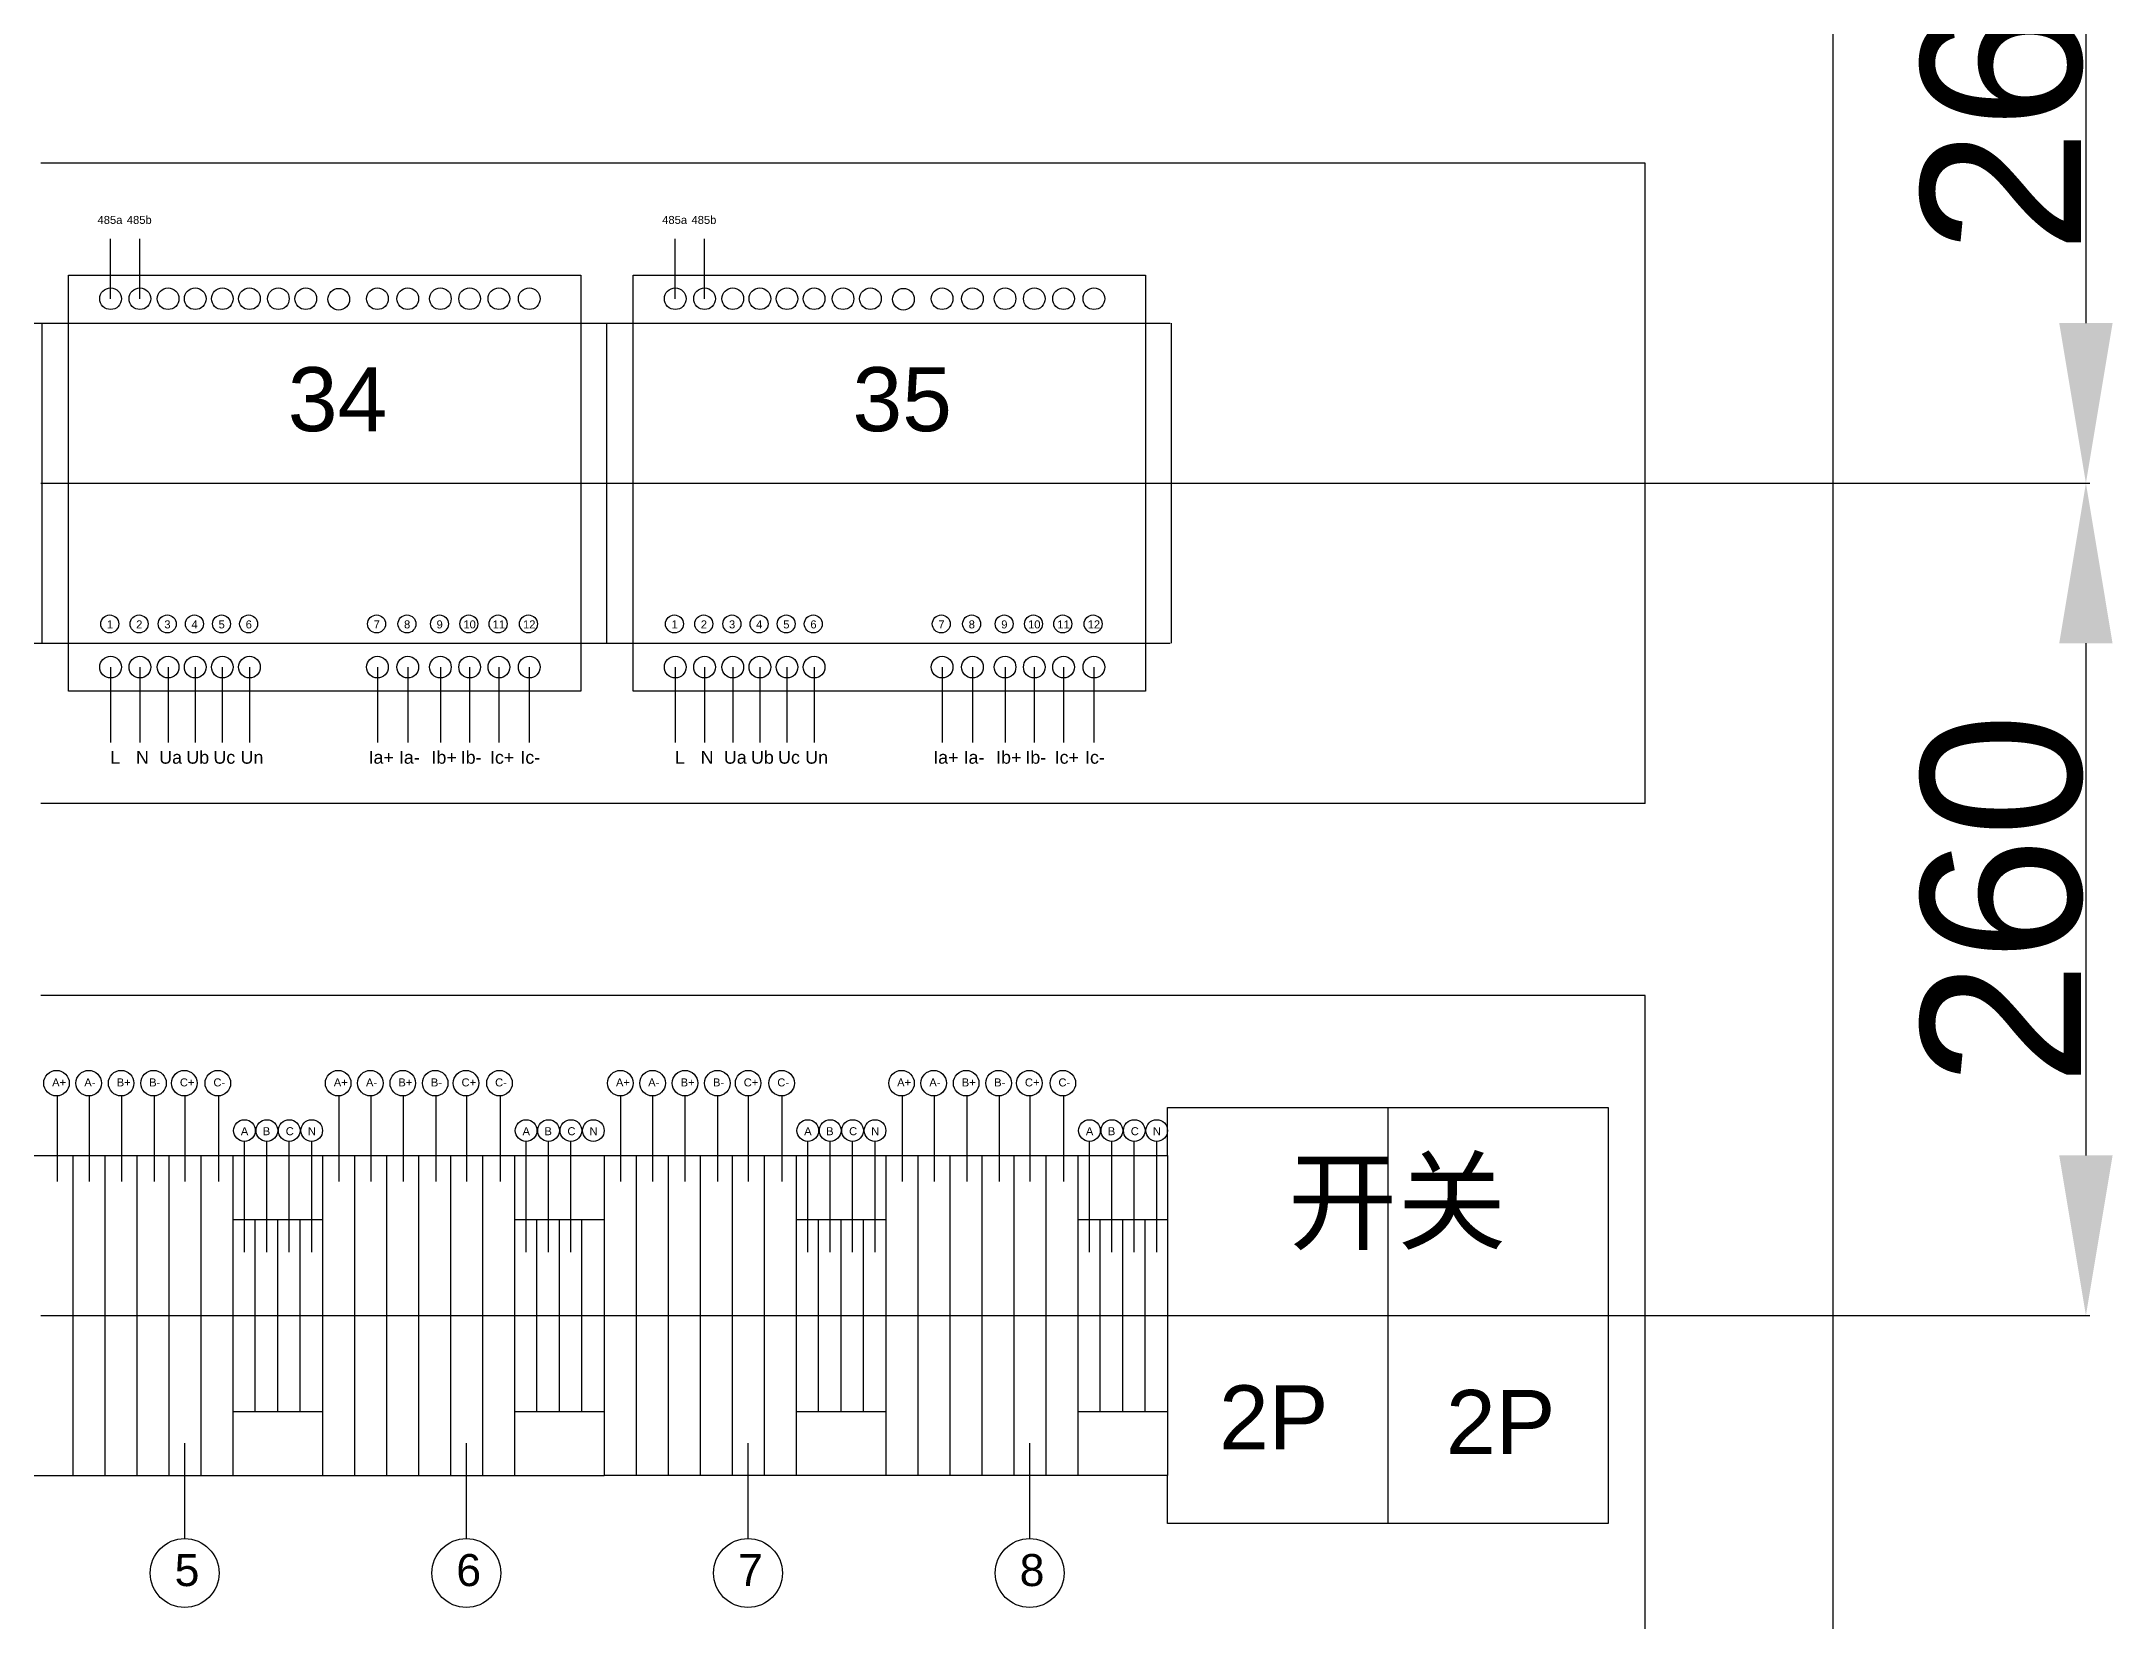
# Model space of a CAD drawing. Header units: millimetres. Extents: x 4250 to 10506, y 600 to 2800.
# Drawn here: x 7448 to 8095, y 1094 to 1588 of the extents above; entities that cross this region are included whole.
import ezdxf

# ---------------------------------------------------------------- set-up
doc = ezdxf.new("R2010")
doc.units = ezdxf.units.MM
doc.styles.get("Standard").update_dxf_attribs({"font": 'arial.ttf'})
doc.dimstyles.new('ISO-25', dxfattribs={"dimtxt": 2.5, "dimasz": 2.5, "dimexe": 1.25, "dimexo": 0.625, "dimtad": 1, "dimtxsty": 'Standard', "dimcen": 2.5, "dimadec": 0, "dimazin": 0, "dimtfac": 1, "dimtmove": 0, "dimatfit": 3, "dimfxl": 1, "dimarcsym": 0})

# ---------------------------------------------------------------- blocks, each defined once
blk = doc.blocks.new('*D15')
at = {"color": 0, "lineweight": -2, "transparency": 16777216}
for p, q in [((7947.77, 1709.81), (8087.98, 1709.81)), ((8086.73, 1659.81), (8086.73, 1499.81)), ((7947.77, 1449.81), (8087.98, 1449.81))]:
    blk.add_line(p, q, dxfattribs=at)
at = {"color": 0, "transparency": 16777216}
for points in [[(8078.4, 1659.81), (8095.06, 1659.81), (8086.73, 1709.81)], [(8078.4, 1499.81), (8095.06, 1499.81), (8086.73, 1449.81)]]:
    blk.add_solid(points, dxfattribs=at)
at = {"layer": 'Defpoints', "color": 0, "transparency": 16777216}
for p in [(7947.14, 1709.81), (7947.14, 1449.81), (8086.73, 1449.81)]:
    blk.add_point(p, dxfattribs=at)
at = {"color": 0, "transparency": 16777216, "insert": (8060.58, 1579.81), "char_height": 50, "attachment_point": 5, "rotation": 90}
blk.add_mtext('260', dxfattribs=at)
blk = doc.blocks.new('*D16')
at = {"color": 0, "lineweight": -2, "transparency": 16777216}
for p, q in [((7947.77, 1449.81), (8087.98, 1449.81)), ((8086.73, 1399.81), (8086.73, 1239.81)), ((7947.77, 1189.81), (8087.98, 1189.81))]:
    blk.add_line(p, q, dxfattribs=at)
at = {"color": 0, "transparency": 16777216}
for points in [[(8078.4, 1399.81), (8095.06, 1399.81), (8086.73, 1449.81)], [(8078.4, 1239.81), (8095.06, 1239.81), (8086.73, 1189.81)]]:
    blk.add_solid(points, dxfattribs=at)
at = {"layer": 'Defpoints', "color": 0, "transparency": 16777216}
for p in [(7947.14, 1449.81), (7947.14, 1189.81), (8086.73, 1189.81)]:
    blk.add_point(p, dxfattribs=at)
at = {"color": 0, "transparency": 16777216, "insert": (8060.58, 1319.81), "char_height": 50, "attachment_point": 5, "rotation": 90}
blk.add_mtext('260', dxfattribs=at)

msp = doc.modelspace()

# ---------------------------------------------------------------- linework, layer by layer
for p, q in [((8007.77, 599.808), (8007.77, 2799.808)), ((7949, 1549.808), (7447.77, 1549.808)), ((7949, 1349.808), (7949, 1549.808)), ((7469.616, 1507.452), (7469.616, 1526.142)), ((7478.765, 1507.452), (7478.765, 1526.142)), ((7646.028, 1507.452), (7646.028, 1526.142)), ((7655.177, 1507.452), (7655.177, 1526.142)), ((7456.507, 1384.808), (7456.507, 1514.808)), ((7456.507, 1514.808), (7616.507, 1514.808)), ((7616.507, 1514.808), (7616.507, 1384.808)), ((7632.918, 1384.808), (7632.918, 1514.808)), ((7632.918, 1514.808), (7792.918, 1514.808)), ((7792.918, 1514.808), (7792.918, 1384.808)), ((6744.181, 1499.808), (7624.181, 1499.808)), ((6744.181, 1499.808), (7624.181, 1499.808)), ((6920.593, 1499.808), (7800.593, 1499.808)), ((6920.593, 1499.808), (7800.593, 1499.808)), ((7448.181, 1399.808), (7448.181, 1499.808)), ((7624.593, 1399.808), (7624.593, 1499.808)), ((7801.004, 1399.808), (7801.004, 1499.808)), ((7447.77, 1449.808), (7949, 1449.808)), ((6744.181, 1399.808), (7624.181, 1399.808)), ((6744.181, 1399.808), (7624.181, 1399.808)), ((6920.593, 1399.808), (7800.593, 1399.808)), ((6920.593, 1399.808), (7800.593, 1399.808)), ((7469.616, 1392.362), (7469.616, 1368.782)), ((7478.765, 1392.362), (7478.765, 1368.782)), ((7487.576, 1392.362), (7487.576, 1368.782)), ((7496.047, 1392.362), (7496.047, 1368.782)), ((7504.519, 1392.362), (7504.519, 1368.782)), ((7512.99, 1392.362), (7512.99, 1368.782)), ((7552.976, 1392.362), (7552.976, 1368.782)), ((7562.464, 1392.362), (7562.464, 1368.782)), ((7572.629, 1392.362), (7572.629, 1368.782)), ((7581.779, 1392.362), (7581.779, 1368.782)), ((7590.928, 1392.362), (7590.928, 1368.782)), ((7600.416, 1392.362), (7600.416, 1368.782)), ((7646.028, 1392.362), (7646.028, 1368.782)), ((7655.177, 1392.362), (7655.177, 1368.782)), ((7663.987, 1392.362), (7663.987, 1368.782)), ((7672.459, 1392.362), (7672.459, 1368.782)), ((7680.93, 1392.362), (7680.93, 1368.782)), ((7689.402, 1392.362), (7689.402, 1368.782)), ((7729.387, 1392.362), (7729.387, 1368.782)), ((7738.875, 1392.362), (7738.875, 1368.782)), ((7749.041, 1392.362), (7749.041, 1368.782)), ((7758.19, 1392.362), (7758.19, 1368.782)), ((7767.339, 1392.362), (7767.339, 1368.782)), ((7776.827, 1392.362), (7776.827, 1368.782)), ((7616.507, 1384.808), (7456.507, 1384.808)), ((7792.918, 1384.808), (7632.918, 1384.808)), ((7949, 1349.808), (7447.77, 1349.808)), ((7949, 1289.808), (7447.77, 1289.808)), ((7949, 1089.808), (7949, 1289.808)), ((7452.873, 1258.41), (7452.873, 1231.652)), ((7462.933, 1258.41), (7462.933, 1231.652)), ((7473.062, 1258.41), (7473.062, 1231.652)), ((7483.191, 1258.41), (7483.191, 1231.652)), ((7492.793, 1258.41), (7492.793, 1231.652)), ((7503.273, 1258.41), (7503.273, 1231.652)), ((7540.873, 1258.41), (7540.873, 1231.652)), ((7550.933, 1258.41), (7550.933, 1231.652)), ((7561.062, 1258.41), (7561.062, 1231.652)), ((7571.191, 1258.41), (7571.191, 1231.652)), ((7580.793, 1258.41), (7580.793, 1231.652)), ((7591.273, 1258.41), (7591.273, 1231.652)), ((7628.873, 1258.41), (7628.873, 1231.652)), ((7638.933, 1258.41), (7638.933, 1231.652)), ((7649.062, 1258.41), (7649.062, 1231.652)), ((7659.191, 1258.41), (7659.191, 1231.652)), ((7668.793, 1258.41), (7668.793, 1231.652)), ((7679.273, 1258.41), (7679.273, 1231.652)), ((7716.873, 1258.41), (7716.873, 1231.652)), ((7726.933, 1258.41), (7726.933, 1231.652)), ((7737.062, 1258.41), (7737.062, 1231.652)), ((7747.191, 1258.41), (7747.191, 1231.652)), ((7756.793, 1258.41), (7756.793, 1231.652)), ((7767.273, 1258.41), (7767.273, 1231.652)), ((7457.77, 1239.808), (7457.77, 1139.808)), ((7467.77, 1239.808), (7467.77, 1139.808)), ((7477.77, 1239.808), (7477.77, 1139.808)), ((7487.77, 1239.808), (7487.77, 1139.808)), ((7497.77, 1239.808), (7497.77, 1139.808)), ((7507.77, 1239.808), (7507.77, 1139.808)), ((7545.77, 1239.808), (7545.77, 1139.808)), ((7555.77, 1239.808), (7555.77, 1139.808)), ((7565.77, 1239.808), (7565.77, 1139.808)), ((7575.77, 1239.808), (7575.77, 1139.808)), ((7585.77, 1239.808), (7585.77, 1139.808)), ((7595.77, 1239.808), (7595.77, 1139.808)), ((7633.77, 1239.808), (7633.77, 1139.808)), ((7643.77, 1239.808), (7643.77, 1139.808)), ((7653.77, 1239.808), (7653.77, 1139.808)), ((7663.77, 1239.808), (7663.77, 1139.808)), ((7673.77, 1239.808), (7673.77, 1139.808)), ((7683.77, 1239.808), (7683.77, 1139.808)), ((7721.77, 1239.808), (7721.77, 1139.808)), ((7731.77, 1239.808), (7731.77, 1139.808)), ((7741.77, 1239.808), (7741.77, 1139.808)), ((7751.77, 1239.808), (7751.77, 1139.808)), ((7761.77, 1239.808), (7761.77, 1139.808)), ((7771.77, 1239.808), (7771.77, 1139.808)), ((7447.77, 1189.808), (7949, 1189.808))]:
    msp.add_line(p, q)
at = {"color": 1}
for p, q in [((7507.77, 1239.808), (7507.77, 1139.808)), ((7507.77, 1239.808), (7507.77, 1139.808)), ((7535.77, 1239.808), (7535.77, 1139.808)), ((7595.77, 1239.808), (7595.77, 1139.808)), ((7595.77, 1239.808), (7595.77, 1139.808)), ((7623.77, 1239.808), (7623.77, 1139.808)), ((7623.77, 1239.808), (7623.77, 1139.808)), ((7683.77, 1239.808), (7683.77, 1139.808)), ((7683.77, 1239.808), (7683.77, 1139.808)), ((7711.77, 1239.808), (7711.77, 1139.808)), ((7771.77, 1239.808), (7771.77, 1139.808)), ((7771.77, 1239.808), (7771.77, 1139.808)), ((7799.77, 1239.808), (7799.77, 1139.808))]:
    msp.add_line(p, q, dxfattribs=at)
for centre, radius in [((7469.616, 1507.452), 3.389), ((7478.765, 1507.452), 3.389), ((7487.576, 1507.452), 3.389), ((7496.047, 1507.452), 3.389), ((7504.519, 1507.452), 3.389), ((7512.99, 1507.452), 3.389), ((7522.021, 1507.452), 3.389), ((7530.599, 1507.452), 3.389), ((7540.892, 1507.28), 3.389), ((7552.976, 1507.452), 3.389), ((7562.464, 1507.452), 3.389), ((7572.629, 1507.452), 3.389), ((7581.779, 1507.452), 3.389), ((7590.928, 1507.452), 3.389), ((7600.416, 1507.452), 3.389), ((7646.028, 1507.452), 3.389), ((7655.177, 1507.452), 3.389), ((7663.987, 1507.452), 3.389), ((7672.459, 1507.452), 3.389), ((7680.93, 1507.452), 3.389), ((7689.402, 1507.452), 3.389), ((7698.433, 1507.452), 3.389), ((7707.01, 1507.452), 3.389), ((7717.303, 1507.28), 3.389), ((7729.387, 1507.452), 3.389), ((7738.875, 1507.452), 3.389), ((7749.041, 1507.452), 3.389), ((7758.19, 1507.452), 3.389), ((7767.339, 1507.452), 3.389), ((7776.827, 1507.452), 3.389), ((7469.359, 1405.846), 2.807), ((7478.508, 1405.846), 2.807), ((7487.318, 1405.846), 2.807), ((7495.79, 1405.846), 2.807), ((7504.261, 1405.846), 2.807), ((7512.733, 1405.846), 2.807), ((7552.718, 1405.846), 2.807), ((7562.206, 1405.846), 2.807), ((7572.372, 1405.846), 2.807), ((7581.521, 1405.846), 2.807), ((7590.67, 1405.846), 2.807), ((7600.158, 1405.846), 2.807), ((7645.77, 1405.846), 2.807), ((7654.919, 1405.846), 2.807), ((7663.73, 1405.846), 2.807), ((7672.201, 1405.846), 2.807), ((7680.673, 1405.846), 2.807), ((7689.144, 1405.846), 2.807), ((7729.13, 1405.846), 2.807), ((7738.618, 1405.846), 2.807), ((7748.783, 1405.846), 2.807), ((7757.933, 1405.846), 2.807), ((7767.082, 1405.846), 2.807), ((7776.57, 1405.846), 2.807), ((7469.616, 1392.362), 3.389), ((7478.765, 1392.362), 3.389), ((7487.576, 1392.362), 3.389), ((7496.047, 1392.362), 3.389), ((7504.519, 1392.362), 3.389), ((7512.99, 1392.362), 3.389), ((7552.976, 1392.362), 3.389), ((7562.464, 1392.362), 3.389), ((7572.629, 1392.362), 3.389), ((7581.779, 1392.362), 3.389), ((7590.928, 1392.362), 3.389), ((7600.416, 1392.362), 3.389), ((7646.028, 1392.362), 3.389), ((7655.177, 1392.362), 3.389), ((7663.987, 1392.362), 3.389), ((7672.459, 1392.362), 3.389), ((7680.93, 1392.362), 3.389), ((7689.402, 1392.362), 3.389), ((7729.387, 1392.362), 3.389), ((7738.875, 1392.362), 3.389), ((7749.041, 1392.362), 3.389), ((7758.19, 1392.362), 3.389), ((7767.339, 1392.362), 3.389), ((7776.827, 1392.362), 3.389), ((7452.712, 1262.401), 3.991), ((7462.772, 1262.401), 3.991), ((7472.901, 1262.401), 3.991), ((7483.03, 1262.401), 3.991), ((7492.632, 1262.401), 3.991), ((7503.112, 1262.401), 3.991), ((7540.712, 1262.401), 3.991), ((7550.772, 1262.401), 3.991), ((7560.901, 1262.401), 3.991), ((7571.03, 1262.401), 3.991), ((7580.632, 1262.401), 3.991), ((7591.112, 1262.401), 3.991), ((7628.873, 1262.401), 3.991), ((7638.933, 1262.401), 3.991), ((7649.062, 1262.401), 3.991), ((7659.191, 1262.401), 3.991), ((7668.793, 1262.401), 3.991), ((7679.273, 1262.401), 3.991), ((7716.712, 1262.398), 3.991), ((7726.772, 1262.398), 3.991), ((7736.901, 1262.398), 3.991), ((7747.03, 1262.398), 3.991), ((7756.632, 1262.398), 3.991), ((7767.112, 1262.398), 3.991)]:
    msp.add_circle(centre, radius)
at = {"layer": 'Defpoints'}
for p, q in [((7799.77, 1254.808), (7937.477, 1254.808)), ((7799.77, 1239.808), (7799.77, 1254.808)), ((7868.623, 1254.808), (7868.623, 1124.808)), ((7937.477, 1254.808), (7937.477, 1124.808)), ((7937.477, 1254.808), (7937.477, 1124.808)), ((7511.432, 1209.651), (7511.432, 1244.208)), ((7518.432, 1209.651), (7518.432, 1244.208)), ((7525.432, 1209.651), (7525.432, 1244.208)), ((7532.432, 1209.651), (7532.432, 1244.208)), ((7599.432, 1209.651), (7599.432, 1244.208)), ((7606.432, 1209.651), (7606.432, 1244.208)), ((7613.432, 1209.651), (7613.432, 1244.208)), ((7687.432, 1209.651), (7687.432, 1244.208)), ((7694.432, 1209.651), (7694.432, 1244.208)), ((7701.432, 1209.651), (7701.432, 1244.208)), ((7708.432, 1209.651), (7708.432, 1244.208)), ((7775.432, 1209.651), (7775.432, 1244.208)), ((7782.432, 1209.651), (7782.432, 1244.208)), ((7789.432, 1209.651), (7789.432, 1244.208)), ((7796.432, 1209.651), (7796.432, 1244.208)), ((7095.77, 1239.808), (7535.77, 1239.808)), ((7183.77, 1239.808), (7623.77, 1239.808)), ((7623.77, 1239.808), (7799.77, 1239.808)), ((7507.77, 1219.808), (7535.77, 1219.808)), ((7514.77, 1159.808), (7514.77, 1219.808)), ((7521.77, 1219.808), (7521.77, 1159.808)), ((7528.77, 1219.808), (7528.77, 1159.808)), ((7535.77, 1219.808), (7535.77, 1159.808)), ((7595.77, 1219.808), (7623.77, 1219.808)), ((7602.77, 1159.808), (7602.77, 1219.808)), ((7609.77, 1219.808), (7609.77, 1159.808)), ((7616.77, 1219.808), (7616.77, 1159.808)), ((7623.77, 1219.808), (7623.77, 1159.808)), ((7683.77, 1219.808), (7711.77, 1219.808)), ((7690.77, 1159.808), (7690.77, 1219.808)), ((7697.77, 1219.808), (7697.77, 1159.808)), ((7704.77, 1219.808), (7704.77, 1159.808)), ((7711.77, 1219.808), (7711.77, 1159.808)), ((7771.77, 1219.808), (7799.77, 1219.808)), ((7778.77, 1159.808), (7778.77, 1219.808)), ((7785.77, 1219.808), (7785.77, 1159.808)), ((7792.77, 1219.808), (7792.77, 1159.808)), ((7799.77, 1219.808), (7799.77, 1159.808)), ((7507.77, 1159.808), (7535.77, 1159.808)), ((7595.77, 1159.808), (7623.77, 1159.808)), ((7683.77, 1159.808), (7711.77, 1159.808)), ((7771.77, 1159.808), (7799.77, 1159.808)), ((7492.74, 1149.922), (7492.74, 1120.134)), ((7580.74, 1149.922), (7580.74, 1120.134)), ((7668.74, 1149.922), (7668.74, 1120.134)), ((7756.74, 1149.922), (7756.74, 1120.134)), ((7095.77, 1139.808), (7535.77, 1139.808)), ((7183.77, 1139.808), (7623.77, 1139.808)), ((7799.77, 1139.808), (7623.77, 1139.808)), ((7799.77, 1124.808), (7799.77, 1139.808)), ((7937.477, 1124.808), (7799.77, 1124.808))]:
    msp.add_line(p, q, dxfattribs=at)
for centre, radius in [((7511.432, 1247.596), 3.388), ((7518.432, 1247.596), 3.388), ((7525.432, 1247.596), 3.388), ((7532.432, 1247.596), 3.388), ((7599.432, 1247.596), 3.388), ((7606.432, 1247.596), 3.388), ((7613.432, 1247.596), 3.388), ((7620.432, 1247.596), 3.388), ((7687.432, 1247.596), 3.388), ((7694.432, 1247.596), 3.388), ((7701.432, 1247.596), 3.388), ((7708.432, 1247.596), 3.388), ((7775.432, 1247.596), 3.388), ((7782.432, 1247.596), 3.388), ((7789.432, 1247.596), 3.388), ((7796.432, 1247.596), 3.388), ((7492.74, 1109.382), 10.752), ((7580.74, 1109.382), 10.752), ((7668.74, 1109.382), 10.752), ((7756.74, 1109.382), 10.752)]:
    msp.add_circle(centre, radius, dxfattribs=at)

# ---------------------------------------------------------------- texts
at = {"attachment_point": 1}
for s, width, insert, char_height in [('485a', 6.08527, (7465.533, 1533.305), 2.5), ('485b', 6.08527, (7474.682, 1533.305), 2.5), ('485a', 6.08527, (7641.945, 1533.305), 2.5), ('485b', 6.08527, (7651.094, 1533.305), 2.5), ('34', 33.94934, (7524.978, 1486.051), 20), ('35', 33.94934, (7701.389, 1486.051), 20), ('1', 3.30507, (7468.44, 1406.954), 2.5), ('2', 3.30507, (7477.589, 1406.954), 2.5), ('3', 3.30507, (7486.4, 1406.954), 2.5), ('4', 3.30507, (7494.871, 1406.954), 2.5), ('5', 3.30507, (7503.343, 1406.954), 2.5), ('6', 3.30507, (7511.814, 1406.954), 2.5), ('7', 3.30507, (7551.799, 1406.954), 2.5), ('8', 3.30507, (7561.288, 1406.954), 2.5), ('9', 3.30507, (7571.453, 1406.954), 2.5), ('10', 3.30507, (7579.826, 1406.954), 2.5), ('11', 3.30507, (7588.975, 1406.954), 2.5), ('12', 3.30507, (7598.463, 1406.954), 2.5), ('1', 3.30507, (7644.852, 1406.954), 2.5), ('2', 3.30507, (7654.001, 1406.954), 2.5), ('3', 3.30507, (7662.811, 1406.954), 2.5), ('4', 3.30507, (7671.283, 1406.954), 2.5), ('5', 3.30507, (7679.754, 1406.954), 2.5), ('6', 3.30507, (7688.226, 1406.954), 2.5), ('7', 3.30507, (7728.211, 1406.954), 2.5), ('8', 3.30507, (7737.699, 1406.954), 2.5), ('9', 3.30507, (7747.865, 1406.954), 2.5), ('10', 3.30507, (7756.237, 1406.954), 2.5), ('11', 3.30507, (7765.387, 1406.954), 2.5), ('12', 3.30507, (7774.875, 1406.954), 2.5), ('L', 6.08527, (7469.476, 1366.183), 4), ('N', 6.08527, (7477.524, 1366.183), 4), ('Ua', 6.08527, (7484.792, 1366.183), 4), ('Ub', 6.08527, (7493.264, 1366.183), 4), ('Uc', 6.08527, (7501.735, 1366.183), 4), ('Un', 6.08527, (7510.207, 1366.183), 4), ('Ia+', 6.08527, (7550.192, 1366.183), 4), ('Ia-', 6.08527, (7559.68, 1366.183), 4), ('Ib+', 6.08527, (7569.846, 1366.183), 4), ('Ib-', 6.08527, (7578.995, 1366.183), 4), ('Ic+', 6.08527, (7588.144, 1366.183), 4), ('Ic-', 6.08527, (7597.632, 1366.183), 4), ('L', 6.08527, (7645.887, 1366.183), 4), ('N', 6.08527, (7653.935, 1366.183), 4), ('Ua', 6.08527, (7661.204, 1366.183), 4), ('Ub', 6.08527, (7669.675, 1366.183), 4), ('Uc', 6.08527, (7678.147, 1366.183), 4), ('Un', 6.08527, (7686.618, 1366.183), 4), ('Ia+', 6.08527, (7726.604, 1366.183), 4), ('Ia-', 6.08527, (7736.092, 1366.183), 4), ('Ib+', 6.08527, (7746.257, 1366.183), 4), ('Ib-', 6.08527, (7755.407, 1366.183), 4), ('Ic+', 6.08527, (7764.556, 1366.183), 4), ('Ic-', 6.08527, (7774.044, 1366.183), 4), ('A+', 7.77997, (7451.337, 1263.887), 2.5), ('A-', 7.77997, (7461.397, 1263.887), 2.5), ('B+', 7.77997, (7471.526, 1263.887), 2.5), ('B-', 7.77997, (7481.655, 1263.887), 2.5), ('C+', 7.77997, (7491.257, 1263.887), 2.5), ('C-', 7.77997, (7501.737, 1263.887), 2.5), ('A+', 7.77997, (7539.337, 1263.887), 2.5), ('A-', 7.77997, (7549.397, 1263.887), 2.5), ('B+', 7.77997, (7559.526, 1263.887), 2.5), ('B-', 7.77997, (7569.655, 1263.887), 2.5), ('C+', 7.77997, (7579.257, 1263.887), 2.5), ('C-', 7.77997, (7589.737, 1263.887), 2.5), ('A+', 7.77997, (7627.498, 1263.887), 2.5), ('A-', 7.77997, (7637.558, 1263.887), 2.5), ('B+', 7.77997, (7647.687, 1263.887), 2.5), ('B-', 7.77997, (7657.816, 1263.887), 2.5), ('C+', 7.77997, (7667.418, 1263.887), 2.5), ('C-', 7.77997, (7677.898, 1263.887), 2.5), ('A+', 7.77997, (7715.337, 1263.883), 2.5), ('A-', 7.77997, (7725.397, 1263.883), 2.5), ('B+', 7.77997, (7735.526, 1263.883), 2.5), ('B-', 7.77997, (7745.655, 1263.883), 2.5), ('C+', 7.77997, (7755.257, 1263.883), 2.5), ('C-', 7.77997, (7765.737, 1263.883), 2.5)]:
    msp.add_mtext_dynamic_manual_height_columns(s, width=width, gutter_width=12.5, heights=[0], dxfattribs=dict(at, insert=insert, char_height=char_height))
at = {"layer": 'Defpoints', "attachment_point": 1}
for s, width, insert, char_height in [('A', 5.05879, (7510.3, 1248.638), 2.5), ('B', 5.05879, (7517.155, 1248.638), 2.5), ('C', 5.05879, (7524.332, 1248.638), 2.5), ('N', 5.05879, (7531.233, 1248.638), 2.5), ('A', 5.05879, (7598.3, 1248.638), 2.5), ('B', 5.05879, (7605.155, 1248.638), 2.5), ('C', 5.05879, (7612.332, 1248.638), 2.5), ('N', 5.05879, (7619.233, 1248.638), 2.5), ('A', 5.05879, (7686.3, 1248.638), 2.5), ('B', 5.05879, (7693.155, 1248.638), 2.5), ('C', 5.05879, (7700.332, 1248.638), 2.5), ('N', 5.05879, (7707.233, 1248.638), 2.5), ('A', 5.05879, (7774.3, 1248.638), 2.5), ('B', 5.05879, (7781.155, 1248.638), 2.5), ('C', 5.05879, (7788.332, 1248.638), 2.5), ('N', 5.05879, (7795.233, 1248.638), 2.5), ('{\\fSimSun|b0|i0|c134|p2;开关}', 76.0806, (7837.492, 1238.051), 25), ('2P', 46.66237, (7815.906, 1168.01), 20), ('2P', 46.66237, (7886.804, 1166.564), 20), ('5', 13.87061, (7489.602, 1115.302), 10), ('6', 13.87061, (7577.602, 1115.302), 10), ('7', 13.87061, (7665.602, 1115.302), 10), ('8', 13.87061, (7753.602, 1115.302), 10)]:
    msp.add_mtext_dynamic_manual_height_columns(s, width=width, gutter_width=12.5, heights=[0], dxfattribs=dict(at, insert=insert, char_height=char_height))

# ---------------------------------------------------------------- dimensions: what is measured, and where the dimension line sits
at = {"color": 3}
for base, p1, p2, picture, middle in [((8086.729, 1449.808), (7947.145, 1709.808), (7947.145, 1449.808), '*D15', (8060.575, 1579.808)), ((8086.729, 1189.808), (7947.145, 1449.808), (7947.145, 1189.808), '*D16', (8060.575, 1319.808))]:
    dim = msp.add_linear_dim(base=base, p1=p1, p2=p2, angle=90, dimstyle='ISO-25', override={"dimtxt": 50, "dimasz": 50, "dimtmove": 1}, dxfattribs=at)
    dim.commit()
    dim.dimension.update_dxf_attribs({"geometry": picture, "text_midpoint": middle})

doc.saveas('drawing.dxf')
